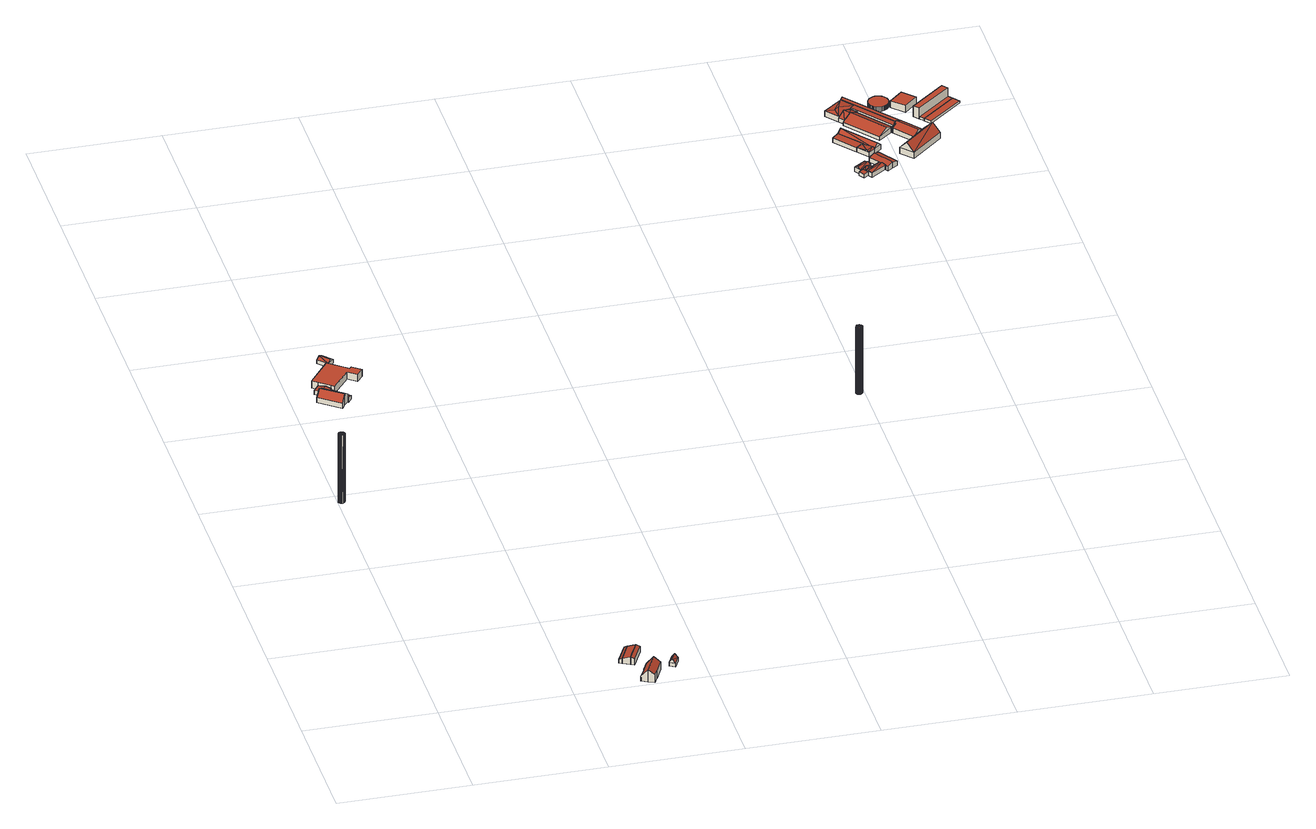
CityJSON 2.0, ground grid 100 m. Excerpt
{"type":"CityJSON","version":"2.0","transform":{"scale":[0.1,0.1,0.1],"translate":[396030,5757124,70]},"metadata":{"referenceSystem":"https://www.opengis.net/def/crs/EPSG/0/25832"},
"CityObjects":{
"building1":{"type":"Building","attributes":{"Geometrietyp2DReferenz":"1000","Gemeindeschluessel":"05515000","function":"51002_1251","roofType":"9999","measuredHeight":57.04},"geometry":[{"type":"Solid","lod":"2","boundaries":[[[[0,1,2]],[[1,3,2]],[[4,5,0]],[[5,1,0]],[[6,7,4]],[[7,5,4]],[[8,9,6]],[[9,7,6]],[[10,11,8]],[[11,9,8]],[[12,13,10]],[[13,11,10]],[[14,15,12]],[[15,13,12]],[[16,17,14]],[[17,15,14]],[[18,19,16]],[[19,17,16]],[[20,21,18]],[[21,19,18]],[[22,23,20]],[[23,21,20]],[[24,25,22]],[[25,23,22]],[[26,27,24]],[[27,25,24]],[[28,29,26]],[[29,27,26]],[[30,31,28]],[[31,29,28]],[[32,33,30]],[[33,31,30]],[[34,35,32]],[[35,33,32]],[[36,37,34]],[[37,35,34]],[[38,39,36]],[[39,37,36]],[[2,3,38]],[[3,39,38]],[[27,29,25]],[[29,31,25]],[[31,33,25]],[[33,35,25]],[[35,37,25]],[[37,39,25]],[[39,3,25]],[[3,1,25]],[[1,5,25]],[[5,7,25]],[[7,9,25]],[[9,11,25]],[[11,13,25]],[[13,15,25]],[[15,17,25]],[[17,19,25]],[[19,21,25]],[[21,23,25]],[[28,26,30]],[[26,24,30]],[[24,22,30]],[[22,20,30]],[[20,18,30]],[[18,16,30]],[[16,14,30]],[[14,12,30]],[[12,10,30]],[[10,8,30]],[[8,6,30]],[[6,4,30]],[[4,0,30]],[[0,2,30]],[[2,38,30]],[[38,36,30]],[[36,34,30]],[[34,32,30]]]],"semantics":{"surfaces":[{"type":"WallSurface"},{"type":"GroundSurface"},{"type":"RoofSurface"}],"values":[[0,0,0,0,0,0,0,0,0,0,0,0,0,0,0,0,0,0,0,0,0,0,0,0,0,0,0,0,0,0,0,0,0,0,0,0,0,0,0,0,1,1,1,1,1,1,1,1,1,1,1,1,1,1,1,1,1,1,2,2,2,2,2,2,2,2,2,2,2,2,2,2,2,2,2,2]]}}]},
"building2":{"type":"Building","attributes":{"Gemeindeschluessel":"05515000","Geometrietyp2DReferenz":"3000","function":"31001_1000"},"address":[{"country":"Germany","locality":"Münster","thoroughfareNumber":"88","thoroughfareName":"Brookweg"}],"children":["building2-1","building2-2","building2-3"]},
"building2-1":{"type":"BuildingPart","attributes":{"roofType":"2100","measuredHeight":4.48},"parents":["building2"],"geometry":[{"type":"Solid","lod":"2","boundaries":[[[[40,41,42,43]],[[44,45,41,40]],[[40,43,46,47,44]],[[42,41,45,48]],[[49,47,46]],[[42,48,49,46,43]],[[45,44,47,49,48]]]],"semantics":{"surfaces":[{"type":"WallSurface"},{"type":"RoofSurface"},{"type":"GroundSurface"},{"type":"ClosureSurface"}],"values":[[0,0,1,2,0,3,3]]}}]},
"building2-2":{"type":"BuildingPart","attributes":{"roofType":"3100","measuredHeight":9.21},"parents":["building2"],"geometry":[{"type":"Solid","lod":"2","boundaries":[[[[45,44,50]],[[51,52,45,50]],[[53,54,52,51]],[[55,56,54,53]],[[57,58,56,55]],[[59,60,58,57]],[[61,62,60,59]],[[57,55,53,59]],[[51,50,63,61,59,53]],[[45,52,54,56,58,60,62,64,48]],[[44,47,63,50]],[[45,48,49,47,44]],[[47,49,65,64,62,61,63]],[[48,64,65,49]]]],"semantics":{"surfaces":[{"type":"WallSurface"},{"type":"RoofSurface"},{"type":"GroundSurface"},{"type":"ClosureSurface"}],"values":[[0,0,0,0,0,0,0,1,1,2,0,3,0,3]]}}]},
"building2-3":{"type":"BuildingPart","attributes":{"roofType":"3100","measuredHeight":4.52},"parents":["building2"],"geometry":[{"type":"Solid","lod":"2","boundaries":[[[[66,67,68,69]],[[70,71,67,66]],[[72,73,71,70]],[[74,43,42,73,72]],[[75,62,64,65]],[[69,68,62,75]],[[49,46,74,72,70,65]],[[66,69,75,65,70]],[[67,71,73,42,48,64,62,68]],[[43,74,46]],[[48,42,43,46,49]],[[48,49,65,64]]]],"semantics":{"surfaces":[{"type":"WallSurface"},{"type":"RoofSurface"},{"type":"GroundSurface"},{"type":"ClosureSurface"}],"values":[[0,0,0,0,0,0,1,1,2,0,3,3]]}}]},
"building3":{"type":"Building","attributes":{"Gemeindeschluessel":"05515000","Geometrietyp2DReferenz":"3000","function":"51009_1610","roofType":"2100","measuredHeight":3.82},"geometry":[{"type":"Solid","lod":"2","boundaries":[[[[76,77,78,79]],[[80,81,77,76]],[[82,83,81,80]],[[79,78,83,82]],[[80,76,79,82]],[[77,81,83,78]]]],"semantics":{"surfaces":[{"type":"WallSurface"},{"type":"RoofSurface"},{"type":"GroundSurface"}],"values":[[0,0,0,0,1,2]]}}]},
"building4":{"type":"Building","attributes":{"Gemeindeschluessel":"05515000","Geometrietyp2DReferenz":"3000","function":"31001_2700","roofType":"2100","measuredHeight":6.08},"geometry":[{"type":"Solid","lod":"2","boundaries":[[[[84,85,86,87]],[[80,81,85,84]],[[76,77,81,80]],[[88,89,77,76]],[[90,91,89,88]],[[87,86,91,90]],[[88,76,80,84,87,90]],[[85,81,77,89,91,86]]]],"semantics":{"surfaces":[{"type":"WallSurface"},{"type":"RoofSurface"},{"type":"GroundSurface"}],"values":[[0,0,0,0,0,0,1,2]]}}]},
"building5":{"type":"Building","attributes":{"Gemeindeschluessel":"05515000","Geometrietyp2DReferenz":"3000","function":"31001_1000","roofType":"3100","measuredHeight":10.05},"address":[{"country":"Germany","locality":"Münster","thoroughfareNumber":"98","thoroughfareName":"Brookweg"}],"geometry":[{"type":"Solid","lod":"2","boundaries":[[[[92,93,94,95]],[[96,97,93,92]],[[98,99,97,96]],[[100,101,99,98]],[[102,103,101,100]],[[104,105,103,102]],[[106,107,105,104]],[[108,109,107,106]],[[110,111,109,108]],[[112,113,111,110]],[[114,115,113,112]],[[116,117,115,114]],[[118,119,117,116]],[[95,94,119,118]],[[112,110,108,106,104,102,100,114]],[[98,96,92,95,118,116,114,100]],[[93,97,99,101,103,105,107,109,111,113,115,117,119,94]]]],"semantics":{"surfaces":[{"type":"WallSurface"},{"type":"RoofSurface"},{"type":"GroundSurface"}],"values":[[0,0,0,0,0,0,0,0,0,0,0,0,0,0,1,1,2]]}}]},
"building6":{"type":"Building","attributes":{"Gemeindeschluessel":"05515000","Geometrietyp2DReferenz":"3000","function":"51009_1610","roofType":"2100","measuredHeight":4.36},"geometry":[{"type":"Solid","lod":"2","boundaries":[[[[120,121,122,123]],[[124,125,121,120]],[[44,126,125,124]],[[127,128,126,44]],[[129,130,128,127]],[[131,132,130,129]],[[133,134,132,131]],[[135,136,134,133]],[[137,138,136,135]],[[123,122,138,137]],[[135,133,131,129,127,44,124,120,123,137]],[[121,125,126,128,130,132,134,136,138,122]]]],"semantics":{"surfaces":[{"type":"WallSurface"},{"type":"RoofSurface"},{"type":"GroundSurface"}],"values":[[0,0,0,0,0,0,0,0,0,0,1,2]]}}]},
"building7":{"type":"Building","attributes":{"Gemeindeschluessel":"05515000","Geometrietyp2DReferenz":"3000","function":"51009_1610","roofType":"2100","measuredHeight":6.16},"geometry":[{"type":"Solid","lod":"2","boundaries":[[[[139,140,141,142]],[[143,144,140,139]],[[145,146,144,143]],[[147,148,146,145]],[[149,150,148,147]],[[142,141,150,149]],[[147,145,143,139,142,149]],[[140,144,146,148,150,141]]]],"semantics":{"surfaces":[{"type":"WallSurface"},{"type":"RoofSurface"},{"type":"GroundSurface"}],"values":[[0,0,0,0,0,0,1,2]]}}]},
"building8":{"type":"Building","attributes":{"Gemeindeschluessel":"05515000","Geometrietyp2DReferenz":"3000","function":"31001_2700","roofType":"9999","measuredHeight":6},"geometry":[{"type":"Solid","lod":"2","boundaries":[[[[151,152,153,154,155,156,157,158,159,160,161,162]],[[160,163,164,161]],[[159,165,163,160]],[[158,166,165,159]],[[157,167,166,158]],[[156,168,167,157]],[[155,169,168,156]],[[154,170,169,155]],[[153,171,170,154]],[[152,172,171,153]],[[151,173,172,152]],[[162,174,173,151]],[[161,164,174,162]],[[163,165,166,167,168,169,170,171,172,173,174,164]]]],"semantics":{"surfaces":[{"type":"RoofSurface"},{"type":"WallSurface"},{"type":"GroundSurface"}],"values":[[0,1,1,1,1,1,1,1,1,1,1,1,1,2]]}}]},
"building9":{"type":"Building","attributes":{"Gemeindeschluessel":"05515000","Geometrietyp2DReferenz":"3000","function":"31001_2700","roofType":"9999","measuredHeight":6},"geometry":[{"type":"Solid","lod":"2","boundaries":[[[[151,152,153,154,155,156,157,158,159,160,161,162]],[[160,163,164,161]],[[159,165,163,160]],[[158,166,165,159]],[[157,167,166,158]],[[156,168,167,157]],[[155,169,168,156]],[[154,170,169,155]],[[153,171,170,154]],[[152,172,171,153]],[[151,173,172,152]],[[162,174,173,151]],[[161,164,174,162]],[[163,165,166,167,168,169,170,171,172,173,174,164]]]],"semantics":{"surfaces":[{"type":"RoofSurface"},{"type":"WallSurface"},{"type":"GroundSurface"}],"values":[[0,1,1,1,1,1,1,1,1,1,1,1,1,2]]}}]},
"building10":{"type":"Building","attributes":{"Gemeindeschluessel":"05515000","Geometrietyp2DReferenz":"3000","function":"31001_2700","roofType":"3100","measuredHeight":4.81},"geometry":[{"type":"Solid","lod":"2","boundaries":[[[[175,176,177,178]],[[179,180,176,175]],[[181,182,180,179]],[[178,177,182,181]],[[175,183,179]],[[181,184,178]],[[178,184,183]],[[183,175,178]],[[184,181,179]],[[179,183,184]],[[176,180,182,177]]]],"semantics":{"surfaces":[{"type":"WallSurface"},{"type":"RoofSurface"},{"type":"GroundSurface"}],"values":[[0,0,0,0,0,0,1,1,1,1,2]]}}]},
"building11":{"type":"Building","attributes":{"Gemeindeschluessel":"05515000","Geometrietyp2DReferenz":"3000","function":"31001_1310","roofType":"3100","measuredHeight":6.08},"geometry":[{"type":"Solid","lod":"2","boundaries":[[[[185,186,187,188]],[[189,190,186,185]],[[191,192,190,189]],[[188,187,192,191]],[[185,193,189]],[[191,194,188]],[[188,194,193]],[[193,185,188]],[[194,191,189]],[[189,193,194]],[[186,190,192,187]]]],"semantics":{"surfaces":[{"type":"WallSurface"},{"type":"RoofSurface"},{"type":"GroundSurface"}],"values":[[0,0,0,0,0,0,1,1,1,1,2]]}}]},
"building12":{"type":"Building","attributes":{"Geometrietyp2DReferenz":"1000","Gemeindeschluessel":"05515000","function":"51002_1251","roofType":"9999","measuredHeight":55.45},"geometry":[{"type":"Solid","lod":"2","boundaries":[[[[195,196,197]],[[196,198,197]],[[199,200,195]],[[200,196,195]],[[201,202,199]],[[202,200,199]],[[203,204,201]],[[204,202,201]],[[205,206,203]],[[206,204,203]],[[207,208,205]],[[208,206,205]],[[209,210,207]],[[210,208,207]],[[211,212,209]],[[212,210,209]],[[213,214,211]],[[214,212,211]],[[215,216,213]],[[216,214,213]],[[217,218,215]],[[218,216,215]],[[219,220,217]],[[220,218,217]],[[221,222,219]],[[222,220,219]],[[223,224,221]],[[224,222,221]],[[225,226,223]],[[226,224,223]],[[227,228,225]],[[228,226,225]],[[229,230,227]],[[230,228,227]],[[231,232,229]],[[232,230,229]],[[233,234,231]],[[234,232,231]],[[197,198,233]],[[198,234,233]],[[198,196,234]],[[196,200,234]],[[200,202,234]],[[202,204,234]],[[204,206,234]],[[206,208,234]],[[208,210,234]],[[210,212,234]],[[212,214,234]],[[214,216,234]],[[216,218,234]],[[218,220,234]],[[220,222,234]],[[222,224,234]],[[224,226,234]],[[226,228,234]],[[228,230,234]],[[230,232,234]],[[195,197,199]],[[197,233,199]],[[233,231,199]],[[231,229,199]],[[229,227,199]],[[227,225,199]],[[225,223,199]],[[223,221,199]],[[221,219,199]],[[219,217,199]],[[217,215,199]],[[215,213,199]],[[213,211,199]],[[211,209,199]],[[209,207,199]],[[207,205,199]],[[205,203,199]],[[203,201,199]]]],"semantics":{"surfaces":[{"type":"WallSurface"},{"type":"GroundSurface"},{"type":"RoofSurface"}],"values":[[0,0,0,0,0,0,0,0,0,0,0,0,0,0,0,0,0,0,0,0,0,0,0,0,0,0,0,0,0,0,0,0,0,0,0,0,0,0,0,0,1,1,1,1,1,1,1,1,1,1,1,1,1,1,1,1,1,1,2,2,2,2,2,2,2,2,2,2,2,2,2,2,2,2,2,2]]}}]},
"building13":{"type":"Building","attributes":{"Gemeindeschluessel":"05515000","Geometrietyp2DReferenz":"3000","function":"51009_1610","roofType":"2100","measuredHeight":4.25},"geometry":[{"type":"Solid","lod":"2","boundaries":[[[[235,236,237,238]],[[239,240,236,235]],[[241,242,240,239]],[[238,237,242,241]],[[239,235,238,241]],[[236,240,242,237]]]],"semantics":{"surfaces":[{"type":"WallSurface"},{"type":"RoofSurface"},{"type":"GroundSurface"}],"values":[[0,0,0,0,1,2]]}}]},
"building14":{"type":"Building","attributes":{"Gemeindeschluessel":"05515000","Geometrietyp2DReferenz":"3000","function":"31001_1000"},"address":[{"country":"Germany","locality":"Münster","thoroughfareNumber":"22","thoroughfareName":"Bösenseller Straße"}],"children":["building14-1","building14-2","building14-3","building14-4","building14-5"]},
"building14-1":{"type":"BuildingPart","attributes":{"roofType":"2100","measuredHeight":3.18},"parents":["building14"],"geometry":[{"type":"Solid","lod":"2","boundaries":[[[[243,244,245,246]],[[247,248,244,243]],[[249,250,248,247]],[[247,243,246,251,252,249]],[[253,254,245,244,248,250]],[[250,249,252,253]],[[254,251,246,245]],[[253,252,251,254]]]],"semantics":{"surfaces":[{"type":"WallSurface"},{"type":"RoofSurface"},{"type":"GroundSurface"},{"type":"ClosureSurface"}],"values":[[0,0,0,1,2,3,3,3]]}}]},
"building14-2":{"type":"BuildingPart","attributes":{"roofType":"3100","measuredHeight":4.6},"parents":["building14"],"geometry":[{"type":"Solid","lod":"2","boundaries":[[[[255,256,257,258,259]],[[260,261,256,255]],[[262,263,264,265]],[[266,267,263,262]],[[268,246,245,267,266]],[[269,260,270]],[[255,259,271,272,273,274,270,260]],[[266,262,265,269]],[[266,269,270]],[[274,273,268]],[[270,274,268,266]],[[269,265,260]],[[256,261,264,263,267,245,254,257]],[[264,261,260,265]],[[246,268,273,275,251]],[[245,246,251,254]],[[271,259,258]],[[275,273,272]],[[257,254,251,275,258]],[[275,272,271,258]]]],"semantics":{"surfaces":[{"type":"WallSurface"},{"type":"RoofSurface"},{"type":"GroundSurface"},{"type":"ClosureSurface"}],"values":[[0,0,0,0,0,1,1,1,1,0,0,0,2,3,0,3,0,0,3,3]]}}]},
"building14-3":{"type":"BuildingPart","attributes":{"roofType":"3100","measuredHeight":4.63},"parents":["building14"],"geometry":[{"type":"Solid","lod":"2","boundaries":[[[[276,277,278,279]],[[280,281,282,277,276]],[[250,249,283]],[[284,285,250,283]],[[279,278,285,284]],[[286,279,287]],[[284,287,279]],[[288,289,280,276,286,283]],[[287,283,286]],[[286,276,279]],[[287,284,283]],[[277,282,253,250,285,278]],[[252,290,288,283,249]],[[281,280,289]],[[250,253,252,249]],[[282,281,290,252,253]],[[281,289,288,290]]]],"semantics":{"surfaces":[{"type":"WallSurface"},{"type":"RoofSurface"},{"type":"GroundSurface"},{"type":"ClosureSurface"}],"values":[[0,0,0,0,0,1,1,1,1,0,0,2,0,0,3,3,3]]}}]},
"building14-4":{"type":"BuildingPart","attributes":{"roofType":"3100","measuredHeight":4.63},"parents":["building14"],"geometry":[{"type":"Solid","lod":"2","boundaries":[[[[258,257,282,281]],[[275,272,291,292]],[[292,288,290,275]],[[291,271,258,281]],[[281,289,292,291]],[[253,282,257,254]],[[251,275,290,252]],[[251,252,253,254]],[[252,290,281,282,253]],[[257,258,275,251,254]],[[292,289,288]],[[288,289,281,290]],[[272,271,291]],[[272,275,258,271]]]],"semantics":{"surfaces":[{"type":"WallSurface"},{"type":"RoofSurface"},{"type":"GroundSurface"},{"type":"ClosureSurface"}],"values":[[0,1,1,1,1,2,0,3,3,3,0,3,0,3]]}}]},
"building14-5":{"type":"BuildingPart","attributes":{"roofType":"3100","measuredHeight":5.12},"parents":["building14"],"geometry":[{"type":"Solid","lod":"2","boundaries":[[[[255,256,261,260]],[[293,294,256,255]],[[295,296,294,293]],[[297,298,296,295]],[[299,300,298,297]],[[301,302,300,299]],[[303,304,302,301]],[[262,263,304,303]],[[265,264,263,262]],[[299,297,295,301]],[[293,255,260,265,262,303,301,295]],[[261,256,294,296,298,300,302,304,263,264]],[[261,264,265,260]]]],"semantics":{"surfaces":[{"type":"WallSurface"},{"type":"RoofSurface"},{"type":"GroundSurface"},{"type":"ClosureSurface"}],"values":[[0,0,0,0,0,0,0,0,0,1,1,2,3]]}}]},
"building15":{"type":"Building","attributes":{"Gemeindeschluessel":"05515000","Geometrietyp2DReferenz":"3000","function":"31001_2700"},"children":["building15-1","building15-2"]},
"building15-1":{"type":"BuildingPart","attributes":{"roofType":"3100","measuredHeight":7},"parents":["building15"],"geometry":[{"type":"Solid","lod":"2","boundaries":[[[[305,306,307,308,309]],[[310,236,240,311,312]],[[313,314,236,310]],[[309,308,314,313]],[[315,309,313]],[[313,316,315]],[[305,315,316]],[[316,310,312,317,318,305]],[[315,305,309]],[[313,310,316]],[[307,240,236,314,308]],[[317,312,311]],[[305,318,306]],[[240,307,306,311]],[[306,318,317,311]]]],"semantics":{"surfaces":[{"type":"WallSurface"},{"type":"RoofSurface"},{"type":"GroundSurface"},{"type":"ClosureSurface"}],"values":[[0,0,0,0,1,1,1,1,0,0,2,0,0,3,3]]}}]},
"building15-2":{"type":"BuildingPart","attributes":{"roofType":"3100","measuredHeight":5.02},"parents":["building15"],"geometry":[{"type":"Solid","lod":"2","boundaries":[[[[319,320,307,306]],[[321,242,320,319]],[[311,240,242,321]],[[319,322,321]],[[319,306,318,323]],[[323,322,319]],[[322,323,317,311]],[[311,321,322]],[[320,242,240,307]],[[240,311,306,307]],[[318,317,323]],[[318,306,311,317]]]],"semantics":{"surfaces":[{"type":"WallSurface"},{"type":"RoofSurface"},{"type":"GroundSurface"},{"type":"ClosureSurface"}],"values":[[0,0,0,0,1,1,1,1,2,3,0,3]]}}]},
"building16":{"type":"Building","attributes":{"Gemeindeschluessel":"05515000","Geometrietyp2DReferenz":"3000","function":"51009_1610","roofType":"3100","measuredHeight":6.86},"geometry":[{"type":"Solid","lod":"2","boundaries":[[[[324,325,326,327]],[[328,329,325,324]],[[330,331,329,328]],[[327,326,331,330]],[[324,332,328]],[[330,333,327]],[[332,324,327]],[[327,333,332]],[[328,332,333]],[[333,330,328]],[[325,329,331,326]]]],"semantics":{"surfaces":[{"type":"WallSurface"},{"type":"RoofSurface"},{"type":"GroundSurface"}],"values":[[0,0,0,0,0,0,1,1,1,1,2]]}}]},
"building17":{"type":"Building","attributes":{"Gemeindeschluessel":"05515000","Geometrietyp2DReferenz":"3000","function":"31001_2700","roofType":"5000","measuredHeight":6.84},"geometry":[{"type":"Solid","lod":"2","boundaries":[[[[334,335,336,337]],[[338,339,335,334]],[[340,341,339,338]],[[342,343,341,340]],[[337,336,343,342]],[[334,337,344,345,338]],[[345,344,342,340]],[[338,345,340]],[[342,344,337]],[[335,339,341,343,336]]]],"semantics":{"surfaces":[{"type":"WallSurface"},{"type":"RoofSurface"},{"type":"GroundSurface"}],"values":[[0,0,0,0,0,1,1,0,0,2]]}}]},
"building18":{"type":"Building","attributes":{"Gemeindeschluessel":"05515000","Geometrietyp2DReferenz":"3000","function":"31001_2700"},"children":["building18-1","building18-2"]},
"building18-1":{"type":"BuildingPart","attributes":{"roofType":"2100","measuredHeight":5.27},"parents":["building18"],"geometry":[{"type":"Solid","lod":"2","boundaries":[[[[346,347,348,349,350]],[[351,352,347,346]],[[353,354,352,351]],[[355,356,354,353]],[[357,358,356,355]],[[359,360,358,357]],[[361,362,360,359]],[[363,364,362,361]],[[361,359,357,355,353,351,346,350,363]],[[347,352,354,356,358,360,362,364,348]],[[363,350,349]],[[364,363,349,348]]]],"semantics":{"surfaces":[{"type":"WallSurface"},{"type":"RoofSurface"},{"type":"GroundSurface"},{"type":"ClosureSurface"}],"values":[[0,0,0,0,0,0,0,0,1,2,0,3]]}}]},
"building18-2":{"type":"BuildingPart","attributes":{"roofType":"3200","measuredHeight":6.03},"parents":["building18"],"geometry":[{"type":"Solid","lod":"2","boundaries":[[[[365,366,367,368]],[[349,348,366,365]],[[368,367,369,370]],[[365,371,349]],[[370,372,368]],[[372,371,365]],[[365,368,372]],[[370,363,349,371]],[[371,372,370]],[[366,348,364,369,367]],[[364,363,370,369]],[[348,349,363,364]]]],"semantics":{"surfaces":[{"type":"WallSurface"},{"type":"RoofSurface"},{"type":"GroundSurface"},{"type":"ClosureSurface"}],"values":[[0,0,0,1,1,1,1,1,1,2,0,3]]}}]},
"building19":{"type":"Building","attributes":{"Gemeindeschluessel":"05515000","Geometrietyp2DReferenz":"3000","function":"51009_1610","roofType":"2100","measuredHeight":5},"geometry":[{"type":"Solid","lod":"2","boundaries":[[[[373,374,375,376]],[[377,378,374,373]],[[346,379,378,377]],[[376,375,379,346]],[[377,373,376,346]],[[374,378,379,375]]]],"semantics":{"surfaces":[{"type":"WallSurface"},{"type":"RoofSurface"},{"type":"GroundSurface"}],"values":[[0,0,0,0,1,2]]}}]},
"building20":{"type":"Building","attributes":{"name":"Richter","Gemeindeschluessel":"05515000","Geometrietyp2DReferenz":"3000","function":"31001_2700","roofType":"3100","measuredHeight":11.31},"geometry":[{"type":"Solid","lod":"2","boundaries":[[[[380,381,382,383]],[[384,385,381,380]],[[386,387,385,384]],[[388,389,387,386]],[[390,391,389,388]],[[383,382,391,390]],[[383,390,392]],[[392,393,383]],[[393,392,388]],[[388,386,384,380,393]],[[392,390,388]],[[393,380,383]],[[381,385,387,389,391,382]]]],"semantics":{"surfaces":[{"type":"WallSurface"},{"type":"RoofSurface"},{"type":"GroundSurface"}],"values":[[0,0,0,0,0,0,1,1,1,1,0,0,2]]}}]},
"building21":{"type":"Building","attributes":{"Gemeindeschluessel":"05515000","Geometrietyp2DReferenz":"3000","function":"31001_2700","roofType":"5000","measuredHeight":6.93},"geometry":[{"type":"Solid","lod":"2","boundaries":[[[[394,395,396,397]],[[398,399,395,394]],[[400,401,399,398]],[[402,403,401,400]],[[404,405,403,402]],[[406,407,405,404]],[[397,396,407,406]],[[404,402,400,408,409]],[[397,406,409,408,398,394]],[[398,408,400]],[[404,409,406]],[[395,399,401,403,405,407,396]]]],"semantics":{"surfaces":[{"type":"WallSurface"},{"type":"RoofSurface"},{"type":"GroundSurface"}],"values":[[0,0,0,0,0,0,0,1,1,0,0,2]]}}]},
"building22":{"type":"Building","attributes":{"Gemeindeschluessel":"05515000","Geometrietyp2DReferenz":"3000","function":"51003_1201","roofType":"1000","measuredHeight":3.72},"geometry":[{"type":"Solid","lod":"2","boundaries":[[[[410,411,412,413]],[[414,415,411,410]],[[416,417,415,414]],[[418,419,417,416]],[[420,421,419,418]],[[422,423,421,420]],[[424,425,423,422]],[[426,427,425,424]],[[428,429,427,426]],[[430,431,429,428]],[[432,433,431,430]],[[434,435,433,432]],[[436,437,435,434]],[[438,439,437,436]],[[440,441,439,438]],[[442,443,441,440]],[[444,445,443,442]],[[446,447,445,444]],[[448,449,447,446]],[[450,451,449,448]],[[452,453,451,450]],[[454,455,453,452]],[[456,457,455,454]],[[458,459,457,456]],[[460,461,459,458]],[[462,463,461,460]],[[464,465,463,462]],[[466,467,465,464]],[[468,469,467,466]],[[470,471,469,468]],[[472,473,471,470]],[[474,475,473,472]],[[476,477,475,474]],[[478,479,477,476]],[[480,481,479,478]],[[482,483,481,480]],[[484,485,483,482]],[[486,487,485,484]],[[488,489,487,486]],[[490,491,489,488]],[[492,493,491,490]],[[494,495,493,492]],[[413,412,495,494]],[[492,490,488,486,484,482,480,478,476,474,472,470,468,466,464,462,460,458,456,454,452,450,448,446,444,442,440,438,436,434,432,430,428,426,424,422,420,418,416,414,410,413,494]],[[411,415,417,419,421,423,425,427,429,431,433,435,437,439,441,443,445,447,449,451,453,455,457,459,461,463,465,467,469,471,473,475,477,479,481,483,485,487,489,491,493,495,412]]]],"semantics":{"surfaces":[{"type":"WallSurface"},{"type":"RoofSurface"},{"type":"GroundSurface"}],"values":[[0,0,0,0,0,0,0,0,0,0,0,0,0,0,0,0,0,0,0,0,0,0,0,0,0,0,0,0,0,0,0,0,0,0,0,0,0,0,0,0,0,0,0,1,2]]}}]},
"building23":{"type":"Building","attributes":{"Gemeindeschluessel":"05515000","Geometrietyp2DReferenz":"3000","function":"31001_2700","roofType":"1000","measuredHeight":5.47},"geometry":[{"type":"Solid","lod":"2","boundaries":[[[[496,497,498,499]],[[500,501,497,496]],[[502,503,501,500]],[[499,498,503,502]],[[500,496,499,502]],[[497,501,503,498]]]],"semantics":{"surfaces":[{"type":"WallSurface"},{"type":"RoofSurface"},{"type":"GroundSurface"}],"values":[[0,0,0,0,1,2]]}}]},
"building24":{"type":"Building","attributes":{"Gemeindeschluessel":"05515000","Geometrietyp2DReferenz":"3000","function":"51003_1201","roofType":"1000","measuredHeight":9},"geometry":[{"type":"Solid","lod":"2","boundaries":[[[[504,505,506,507]],[[508,509,505,504]],[[510,511,509,508]],[[507,506,511,510]],[[508,504,507,510]],[[505,509,511,506]]]],"semantics":{"surfaces":[{"type":"WallSurface"},{"type":"RoofSurface"},{"type":"GroundSurface"}],"values":[[0,0,0,0,1,2]]}}]},
"building25":{"type":"Building","attributes":{"Gemeindeschluessel":"05515000","Geometrietyp2DReferenz":"3000","function":"51003_1201","roofType":"1000","measuredHeight":2.08},"geometry":[{"type":"Solid","lod":"2","boundaries":[[[[512,511,506,513]],[[514,515,511,512]],[[516,517,515,514]],[[513,506,517,516]],[[514,512,513,516]],[[511,515,517,506]]]],"semantics":{"surfaces":[{"type":"WallSurface"},{"type":"RoofSurface"},{"type":"GroundSurface"}],"values":[[0,0,0,0,1,2]]}}]},
"building26":{"type":"Building","attributes":{"Gemeindeschluessel":"05515000","Geometrietyp2DReferenz":"3000","function":"51003_1201","roofType":"1000","measuredHeight":1.94},"geometry":[{"type":"Solid","lod":"2","boundaries":[[[[518,519,520,521]],[[522,523,519,518]],[[524,525,523,522]],[[521,520,525,524]],[[522,518,521,524]],[[519,523,525,520]]]],"semantics":{"surfaces":[{"type":"WallSurface"},{"type":"RoofSurface"},{"type":"GroundSurface"}],"values":[[0,0,0,0,1,2]]}}]}
},
"vertices":[
[25,2892,576],[25,2892,6],[33,2892,576],[33,2892,6],[18,2895,576],[18,2895,6],[11,2899,576],[11,2899,6],[7,2906,576],[7,2906,6],[4,2913,576],[4,2913,6],[4,2921,576],[4,2921,6],[7,2928,576],[7,2928,6],[11,2935,576],[11,2935,6],[18,2939,576],[18,2939,6],[25,2942,576],[25,2942,6],[33,2942,576],[33,2942,6],[40,2939,576],[40,2939,6],[47,2935,576],[47,2935,6],[51,2928,576],[51,2928,6],[54,2921,576],[54,2921,6],[54,2913,576],[54,2913,6],[51,2906,576],[51,2906,6],[47,2899,576],[47,2899,6],[40,2895,576],[40,2895,6],
[384,4257,41],[384,4257,11],[299,4323,11],[299,4323,41],[359,4223,55],[359,4223,11],[292,4314,45],[273,4289,55],[273,4289,11],[273,4289,45],
[359,4223,78],[396,4194,78],[396,4194,11],[368,4159,103],[368,4159,11],[341,4123,50],[341,4123,11],[184,4246,51],[184,4246,11],[211,4281,103],[211,4281,11],[238,4316,78],[238,4316,11],[273,4289,78],[239,4316,11],[239,4316,56],
[234,4409,45],[234,4409,11],[190,4353,11],[190,4353,45],[282,4371,56],[282,4371,11],[316,4345,45],[316,4345,11],[299,4323,45],[238,4316,56],
[1507,470,48],[1507,470,10],[1487,480,10],[1487,480,39],[1430,315,48],[1430,315,10],[1410,325,39],[1410,325,10],
[1485,287,70],[1485,287,10],[1505,326,10],[1505,326,70],[1563,443,70],[1563,443,10],[1544,404,70],[1544,404,10],
[1595,8,75],[1595,8,9],[1619,55,9],[1619,55,75],[1597,7,73],[1597,7,9],[1597,5,73],[1597,5,9],[1549,29,110],[1549,29,9],[1502,53,46],[1502,53,9],[1503,55,46],[1503,55,9],[1505,54,49],[1505,54,9],[1547,138,49],[1547,138,9],[1545,139,46],[1545,139,9],[1584,216,46],[1584,216,9],[1631,193,110],[1631,193,9],[1678,169,73],[1678,169,9],[1621,54,73],[1621,54,9],
[402,4189,54],[402,4189,12],[431,4227,12],[431,4227,40],[396,4194,54],[396,4194,12],[359,4223,12],[384,4257,43],[384,4257,12],[299,4323,46],[299,4323,12],[316,4345,38],[316,4345,12],[336,4330,37],[336,4330,12],[350,4316,37],[350,4316,12],[338,4300,43],[338,4300,12],
[1485,287,71],[1485,287,9],[1513,273,9],[1513,273,59],[1505,326,71],[1505,326,9],[1544,404,71],[1544,404,9],[1563,443,71],[1563,443,9],[1591,429,59],[1591,429,9],
[316,4345,70],[336,4330,70],[469,4499,70],[536,4447,70],[580,4502,70],[513,4555,70],[499,4538,70],[357,4648,70],[351,4640,70],[350,4641,70],[194,4441,70],[234,4409,70],[350,4641,10],[194,4441,10],[351,4640,10],[357,4648,10],[499,4538,10],[513,4555,10],[580,4502,10],[536,4447,10],[469,4499,10],[336,4330,10],[316,4345,10],[234,4409,10],
[309,4749,43],[309,4749,12],[378,4679,12],[378,4679,43],[359,4798,43],[359,4798,12],[427,4727,43],[427,4727,12],[334,4774,60],[402,4703,60],
[1788,172,41],[1788,172,11],[1824,245,11],[1824,245,41],[1745,193,41],[1745,193,11],[1781,266,41],[1781,266,11],[1766,183,71],[1802,255,71],
[3983,3440,562],[3983,3440,7],[3979,3447,562],[3979,3447,7],[3986,3433,562],[3986,3433,7],[3986,3425,562],[3986,3425,7],[3983,3418,562],[3983,3418,7],[3979,3411,562],[3979,3411,7],[3972,3407,562],[3972,3407,7],[3965,3404,562],[3965,3404,7],[3957,3404,562],[3957,3404,7],[3949,3407,562],[3949,3407,7],[3943,3411,562],[3943,3411,7],[3939,3418,562],[3939,3418,7],[3936,3425,562],[3936,3425,7],[3936,3433,562],[3936,3433,7],[3939,3440,562],[3939,3440,7],[3943,3447,562],[3943,3447,7],[3949,3451,562],[3949,3451,7],[3957,3454,562],[3957,3454,7],[3965,3454,562],[3965,3454,7],[3972,3451,562],[3972,3451,7],
[4651,6776,51],[4651,6776,8],[4601,6736,8],[4601,6736,43],[4786,6607,51],[4786,6607,8],[4735,6567,43],[4735,6567,8],
[4703,6214,40],[4703,6214,10],[4736,6236,10],[4736,6236,42],[4674,6256,40],[4674,6256,10],[4690,6266,41],[4690,6266,10],[4723,6256,42],[4708,6278,42],[4708,6278,10],[4723,6256,10],
[4842,6334,47],[4842,6334,10],[4781,6295,10],[4781,6295,46],[4781,6295,47],[4842,6335,47],[4842,6335,10],[4875,6283,47],[4875,6283,10],[4876,6284,10],[4876,6284,47],[4757,6204,47],[4757,6204,10],[4736,6236,47],[4859,6309,56],[4740,6230,56],[4778,6292,47],[4726,6258,47],[4723,6256,47],[4736,6236,54],[4723,6256,46],
[4777,6324,47],[4777,6324,10],[4744,6374,10],[4744,6374,47],[4767,6318,47],[4767,6318,46],[4767,6318,10],[4690,6266,47],[4656,6316,47],[4656,6316,10],[4760,6349,57],[4673,6291,57],[4711,6281,47],[4763,6315,47],[4708,6278,46],
[4752,6275,57],[4737,6298,57],
[4790,6413,47],[4790,6413,10],[4831,6440,62],[4831,6440,10],[4873,6468,47],[4873,6468,10],[4972,6318,47],[4972,6318,10],[4931,6290,62],[4931,6290,10],[4889,6263,47],[4889,6263,10],
[4857,6517,50],[4857,6517,46],[4857,6517,8],[4909,6558,8],[4909,6558,50],[4651,6776,50],[4786,6607,46],[4786,6607,50],[4703,6818,50],[4703,6818,8],[4883,6538,78],[4677,6797,78],[4802,6586,50],[4853,6522,50],
[4806,6478,46],[4806,6478,8],[4735,6567,46],[4794,6494,58],[4844,6533,58],
[4858,7038,41],[4858,7038,6],[4822,7084,6],[4822,7084,41],[4745,6948,41],[4745,6948,6],[4710,6994,41],[4710,6994,6],[4793,6986,75],[4757,7032,75],
[5062,6780,36],[5062,6780,7],[4858,7038,7],[4858,7038,36],[5040,6763,50],[5040,6763,7],[4932,6678,36],[4932,6678,7],[4729,6935,36],[4729,6935,7],[4793,6986,76],[4998,6729,76],
[5094,6809,57],[5094,6809,5],[4855,7110,5],[4855,7110,53],[4855,7110,57],[5068,6789,54],[5068,6789,5],[5076,6779,54],[5076,6779,5],[5047,6756,51],[5047,6756,5],[5040,6763,51],[5040,6763,5],[5062,6780,53],[5062,6780,5],[4858,7038,53],[4858,7038,5],[4822,7084,53],[4822,7084,5],
[4779,7206,53],[4779,7206,5],[4634,7090,5],[4634,7090,53],[4710,6994,5],[4710,6994,53],[4738,7094,65],[4702,7066,65],
[4797,7231,60],[4797,7231,10],[4779,7206,10],[4779,7206,57],[5118,6828,60],[5118,6828,10],[5094,6809,10],
[5030,6480,55],[5030,6480,4],[5114,6386,4],[5114,6386,55],[5168,6603,55],[5168,6603,4],[5255,6682,55],[5255,6682,4],[5273,6698,55],[5273,6698,4],[5358,6603,55],[5358,6603,4],[5316,6650,117],[5072,6433,117],
[5076,6779,66],[5076,6779,7],[5047,6756,7],[5047,6756,48],[5068,6789,66],[5068,6789,7],[5094,6809,71],[5094,6809,7],[5131,6838,49],[5131,6838,7],[5255,6682,49],[5255,6682,7],[5168,6603,48],[5168,6603,7],[5086,6802,76],[5212,6643,76],
[5097,7082,49],[5097,7082,12],[5103,7093,12],[5103,7093,49],[5091,7075,49],[5091,7075,12],[5085,7068,49],[5085,7068,12],[5078,7062,49],[5078,7062,12],[5070,7057,49],[5070,7057,12],[5060,7053,49],[5060,7053,12],[5048,7050,49],[5048,7050,12],[5036,7049,49],[5036,7049,12],[5023,7050,49],[5023,7050,12],[5011,7053,49],[5011,7053,12],[4999,7058,49],[4999,7058,12],[4991,7062,49],[4991,7062,12],[4983,7069,49],[4983,7069,12],[4977,7076,49],[4977,7076,12],[4971,7085,49],[4971,7085,12],[4965,7096,49],[4965,7096,12],[4961,7108,49],[4961,7108,12],[4960,7119,49],[4960,7119,12],[4960,7128,49],[4960,7128,12],[4961,7140,49],[4961,7140,12],[4964,7151,49],[4964,7151,12],[4969,7161,49],[4969,7161,12],[4976,7171,49],[4976,7171,12],[4983,7179,49],[4983,7179,12],[4991,7186,49],[4991,7186,12],[5000,7191,49],[5000,7191,12],[5009,7195,49],[5009,7195,12],[5018,7198,49],[5018,7198,12],[5029,7200,49],[5029,7200,12],[5038,7200,49],[5038,7200,12],[5049,7198,49],[5049,7198,12],[5059,7196,49],[5059,7196,12],[5069,7192,49],[5069,7192,12],[5076,7187,49],[5076,7187,12],[5084,7181,49],[5084,7181,12],[5092,7173,49],[5092,7173,12],[5098,7166,49],[5098,7166,12],[5104,7155,49],[5104,7155,12],[5107,7144,49],[5107,7144,12],[5110,7132,49],[5110,7132,12],[5110,7121,49],[5110,7121,12],[5108,7106,49],[5108,7106,12],
[5219,7182,66],[5219,7182,11],[5112,7083,11],[5112,7083,66],[5306,7088,66],[5306,7088,11],[5205,6994,66],[5205,6994,11],
[5245,6935,94],[5245,6935,4],[5278,6895,4],[5278,6895,94],[5508,7153,94],[5508,7153,4],[5542,7111,94],[5542,7111,4],
[5542,7111,24],[5278,6895,24],[5569,7079,24],[5569,7079,4],[5305,6863,24],[5305,6863,4],
[5569,7079,23],[5569,7079,3],[5305,6863,3],[5305,6863,23],[5609,7031,23],[5609,7031,3],[5344,6815,23],[5344,6815,3]
]}
